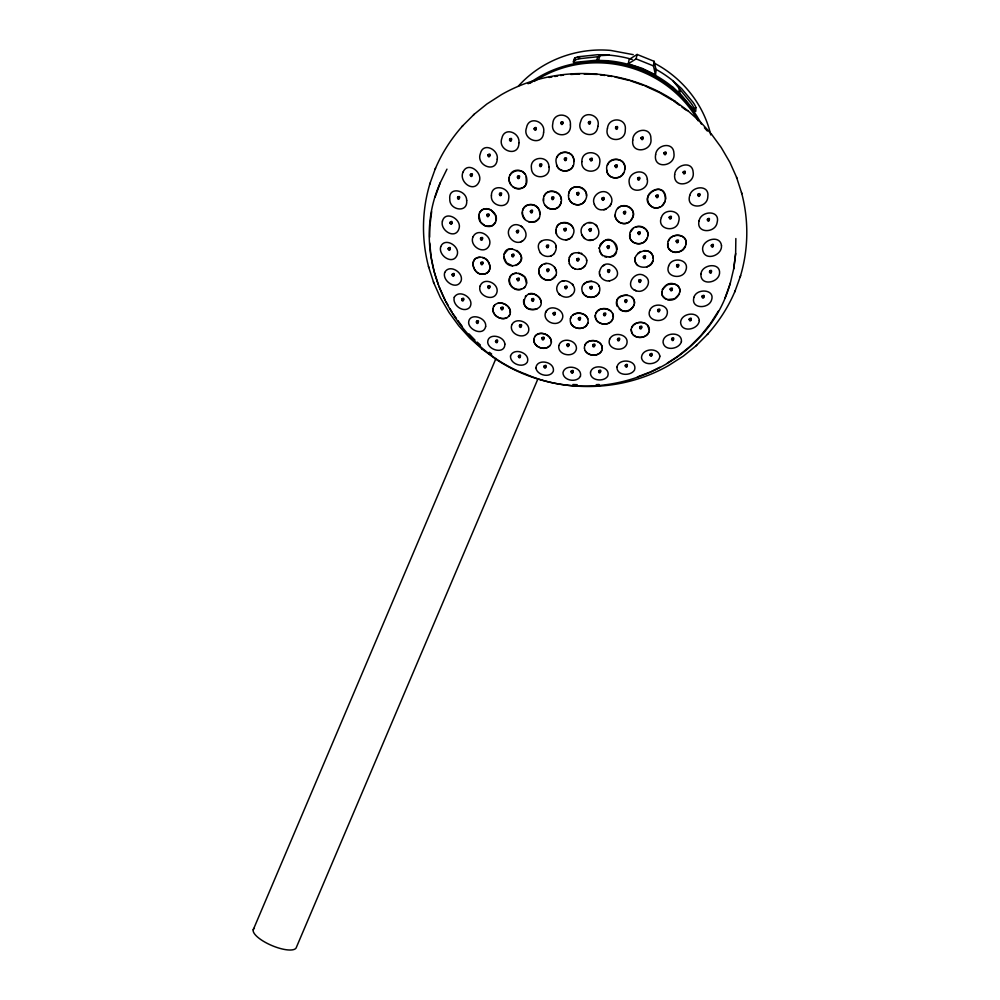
<?xml version="1.0" encoding="UTF-8"?>
<svg xmlns="http://www.w3.org/2000/svg" width="1000" height="1000" viewBox="0 0 1000 1000"><rect width="100%" height="100%" fill="white"/><g stroke="black" fill="none" stroke-linecap="round" stroke-linejoin="round"><path stroke-width="1.5" d="M665.812 199.025C665.312 177.225 634.775 198.038 653.162 207.463C671.4 211.762 667.688 180.138 651.188 191.838M543.538 200.938C541.763 185.7 566.475 190.45 560.538 204.013C556.862 213.7 541.525 208.4 543.55 198.538M509.375 177.488C506.6 190.3 528.575 193.363 526.775 179.125C525.675 163.85 501.925 171.5 511.025 184.625M429.663 237.162L429.812 226.513L431.65 211.663M606.775 170.138C604.55 156.95 627.013 155.262 624.738 169.475C624.175 179.938 607.5 181.012 606.775 170.138C607.2 179.1 620.487 180.863 623.675 172.7M573.862 161.462C575.188 172.525 557.5 174.65 556.362 163.475C552.775 150.412 574.637 147.875 573.862 161.513M624.738 169.475C626.925 158.988 610.612 154.913 607.463 165.212M655.037 68.838A111.325 105.062 13.6 0 1 673.037 80.875L681.575 88.588L693.112 102.375A5.55 0.938 56.1 0 1 695.888 107.625L695.763 111.3A5.5 0.938 56.1 0 1 693.487 109.575L681.112 94.725L672.438 86.9A113.162 106.8 13.6 0 0 607.688 60.725L595.887 60.275L577.337 62.112A5.5 1.238 -11.1 0 1 573.162 61.95L574.7 58.137A5.775 1.3 -11.1 0 1 578.362 56.75L597.725 54.7L609.338 55.138A111.325 105.062 13.6 0 1 632.212 59.438M693.938 111.112L694.038 108.663A5.537 0.95 56.1 0 0 691.263 103.413L673.037 80.875M678.838 93.812L679.3 87.662M679.638 94.575L680.013 89.95M587.888 322.863C590.712 310.413 567.175 309.85 570.6 322.638C573.138 329.963 585.487 330.625 587.888 322.863C585.487 330.6 573.138 330 570.6 322.638M523.737 299.6C521.138 313.412 547.337 312.25 539.9 298.4C524.562 281.212 515.325 314.713 537 309.05M634.462 303.3C635.025 290.287 611.562 294.5 617.275 306.5M516.788 250.438C530.925 260.512 508.688 274.325 504.062 258.738C501.887 237.413 534.4 256.212 515.862 265.512M735.638 253.525L733.75 268.612L730.2 283.625L725.037 297.925M733.75 268.85L735.638 253.775L735.85 238.538M635.3 257.475C632.225 270.038 653.763 270.538 653.275 258.438C652.087 242.625 626.388 254.575 637.775 265.525M538.825 209.45C534.938 200.475 519.987 204.788 522.587 214.6M522.463 212C520.5 223.625 540.225 226.388 540 214.05C540.75 204.363 525.175 200.362 522.663 210.45M568.525 195.6C568.55 180.275 592.863 187.425 585.2 200.413C581.087 208.5 567.812 204.525 568.525 195.525M630.712 220.662C625.05 227.463 612.7 221.4 615.5 212.662C618.663 198.837 640.438 208.487 631.35 219.812M633.1 216.025C635.45 207.475 623.288 201.962 617.85 208.525M655.462 74.825L656.15 70.25L654.163 61.337L637.125 54.45L629.237 59.363L628.2 63.812L642.225 68.375L655.462 74.825L653.45 65.9L654.163 61.337M628.2 63.812L636.1 58.888L637.125 54.45M430.1 183.137C421.712 210.413 421.337 240.012 428.812 267.538M740.188 276.9C748.575 249.625 748.95 220.025 741.488 192.5M730.2 283.375L730.263 283.137C707.062 367.238 603.475 408.288 525.8 374.162C451.95 346.912 407.188 256.137 440.35 182.6M526.225 183.538L526.213 176.7M594.375 204.45C599.375 217.025 617.962 205.075 609.913 195.05C603.85 186.562 590 195.375 594.425 204.55M478.85 215.287C481.112 202.188 500.775 211.4 495.5 222.188C491.175 231.525 477.038 224.312 478.85 215.287L480.588 222.138L484.95 225.8M561.15 201.725C560.513 209.55 549.375 211.962 545.275 205.413M556.538 234.025C551.7 215.362 582.575 222.5 571.55 237.15M599.125 248.3C611.3 221.225 629.8 265.625 602.238 255.263M629.763 234.488C631.138 220.475 654.575 227.162 646.338 239.513C642.075 247.288 628.312 243.688 629.763 234.488C628.263 244.762 644.175 247.162 647.25 237.9M667.725 243.637C668.5 231.3 690.387 233.312 685.45 246.075C682.638 255.125 666.45 254.163 667.725 243.637C666.875 248.9 672.225 253.4 677.288 252.288M550.8 279.775C542.362 283.012 533.9 270.45 542.075 264.9C549.312 259.625 560.712 269.325 554.888 276.988M540.525 253.025C529.3 234.587 565.087 236.025 554.175 253.663M568.812 260.988C568.812 244.788 595.538 255.562 583.875 267.075M599.438 271.962C604.438 251.912 630.5 275.538 609.388 280.863M582.425 291.913C585.225 299.837 598.713 298.888 599.75 290.312C601.112 277.538 577.9 279.137 582.413 291.887M666.825 299.325C655.975 295.6 664.887 280.4 674.188 283.975C686.35 287.162 676.575 304.113 666.775 299.3M526.575 283.225C524.925 293.725 508.225 289.788 509.113 280.1C509.888 268.788 528.212 272.875 526.575 283.225L524.7 277L518.8 273.312M545.6 312.312C542.225 320.887 555.513 327.35 561.138 320.737C568.362 311.35 550.212 302.113 545.6 312.312L546.7 310.587M595.312 315.45C597.05 302.75 619.663 309.85 611.625 320.925C606.812 327 594.65 323.8 595.312 315.45C594.575 324.7 609.263 327.275 612.737 319.137M631.2 329.475C632.45 318.65 652.7 320.938 648.85 332.225C645.625 340.138 630.75 338.8 631.2 329.487L631.987 333.338M492.925 308.738C495.163 297.525 513.95 304.713 509.787 314.738C505.562 322.675 492 317.213 492.925 308.738C492.438 315.725 501.125 320.875 507.15 317.613M534.612 336.975C540.288 327.088 558.6 339.513 548.25 347.088C541.95 351.188 530.688 344.538 534.637 336.938M584.425 348.212C585.588 356.975 600.775 357.675 602.288 348.775C602.863 338.525 584.038 337.562 584.425 348.162M596.45 60.963L597.837 56.737L600 55.613L609.338 55.138M598.15 61.2L600 55.613M435.075 169.363C441.725 153.3 451.325 138.525 462.887 125.588M707.4 334.45C718.975 321.512 728.562 306.737 735.212 290.675M429.637 184.438L435.538 168.075M435.075 197.125L440.238 182.825L446.962 169.15M734.75 291.962L740.65 275.6M574.025 62.638L574.7 58.137L574.85 60.487M568.85 193.2C571.013 182.987 587.15 185.613 586.425 195.825M633.025 216.55L630.675 220.712M652.987 260.65L650.688 264.625L646.612 267.113M253.212 929.8L495.975 358.45M537.962 378.775L296.413 947.262A23.325 7.612 23 0 1 270.2 944.812A23.325 7.612 23 0 1 254.425 928.15M504 254.338L508.013 249.575L512.388 248.888M634.3 304.688C624.35 324.575 604.263 294.387 627.575 295.212M570.45 318.625L571.275 316.75M665.188 201.4L662.262 205.45M718.388 311.1L710.288 323.775L700.837 335.588L689.925 346.512L677.85 356.262L667.35 363.038M556.85 157.613C559.85 148.812 573.75 151.3 573.875 160.588M573.2 165.512C570.638 173.188 558.913 172.712 556.725 165.025M685.45 246.062L682.575 249.95L678.175 252.188M609.85 206.238L611.038 204.15M668.337 241.388C671.15 232.387 687.312 233.287 686.05 243.825M630.375 232.237L633.225 228.45M509.988 175.162C512.362 168.663 521.9 168.663 525.087 174.462M526.125 183.9C524.125 189.35 516.587 190.55 512.625 186.513M544.163 196.238C547.35 187.775 560.737 190.5 561.163 199.338M599.7 245.55L600.7 243.85M616.45 251.762L613.638 255.387L609.338 257.2M662.275 289.587L667.138 284.7L673.388 283.888M556.6 227.575C559.362 220.425 570.562 220.963 573.075 228.05M679.475 293.962L674.613 298.837L667.55 299.587M569.362 257.512L569.825 256.75M585.075 265.763L582.413 268.125M479.438 213.137C481.2 208.75 486.938 207.45 490.788 209.85M495.5 222.175L492.762 225.463L486.337 226.363M599.2 292.375C596.3 299.088 585.662 298.925 582.6 292.438M539.338 268.188L542.075 264.9M551.625 279.462L555.85 275.413M595.862 313.463C598.538 307.762 607.1 306.913 611.275 311.413M631.725 327.525C634.125 322.587 640.888 320.962 645.562 323.525M648.838 332.238C646.075 338.088 636.962 339.3 632.788 334.387M584.862 345.075C588.513 337.488 602.6 339.975 602.288 348.775M601.775 350.625C598.587 356.812 588.612 356.488 585.175 350.7M508.713 316.363L509.787 314.738M493.45 306.837L494.525 305.225M585.2 200.413C581.888 206.925 571.325 205.987 569.225 199.025M538.812 218.475L535.588 221.55L528.888 221.962M525.925 295.8L525.337 296.475M650.562 192.512C642.862 198.825 651.3 212.05 660.188 206.838M462.025 126.45L474.288 114.175L486.9 103.987L501.45 94.65C554.412 64.15 623.825 67.1 674.562 100.913L674.95 101.2M473.462 114.987L474.288 114.175M518.375 86.137C541.312 60.512 576.638 47.325 610.763 50.438L633.237 54.65M495.337 358.837L495.737 359.125C546.462 392.938 615.887 395.887 668.838 365.387L683.388 356.05L696.012 345.863L708.275 333.587M696.012 345.863L696.825 345.05M584.3 224.75C594.312 215.963 605.825 234.938 593.513 239.662C584.562 243.912 576.112 230.387 584.538 224.513M600.862 243.575L604.025 241.075M556 229.788C554.55 238.275 566.775 243.688 571.95 236.762M571.487 254.688L572.95 253.625M541.8 240.75L540.188 242.262M554.35 253.487C550.8 257.863 543.513 257.213 540.288 252.775M583.575 284.312L587.2 281.737L591.8 281.163M522.575 240.963C532.712 233.8 518.05 218.212 510.188 227.525C504.038 235 514.725 246.363 522.575 240.963L520.588 241.938M554.725 277.25C549.487 283.637 537.663 278.5 538.775 270.262M571.213 295.587C582.2 287.413 563.45 273.612 557.625 285.113C553.375 293.05 565.013 300.775 571.45 295.375M523.325 288.363L524.925 287M535.312 335.913C540.538 330.5 551.763 334.625 551.375 342.4M549.812 345.825C544.575 351.213 533.387 347.1 533.75 339.338M637.612 253.5L640.65 251.488M572.638 315.163C577.288 311.163 585.588 313 587.737 318.85M604.812 264.938L602.788 266.075M694.038 108.663L695.888 107.625M570.3 238.35L566.05 239.975M583.225 267.688L580.763 268.888M581.613 268.562C577.1 270.7 571.038 268.325 569.325 263.587M550.737 256.025L551.613 255.575M650.713 371.838L659.788 367.238M628.8 222.225C623.325 225.963 614.938 221.8 615.188 215.012M483.475 274.075C494.613 273.113 489.738 256.425 480.163 257.262C467.938 257.375 473.2 275.938 483.525 274.062M484.913 273.9C493.562 271.488 490.012 258.875 482.425 257.587M528.013 83.725L532.087 82.163M637.425 376.9L649.513 372.275M635.275 227.188C641 224.112 648.938 228.962 647.85 235.65M528.737 294.3C534.175 292.413 540.9 296.613 541.2 302.462M606.038 209.237L603.85 209.862M604.55 240.775C610.363 237.963 618.013 243.038 617.038 249.575M593.513 239.662L588.9 240.275M578.962 269.325L579.862 269.1M564.275 280.812L562.038 281.3M575.212 60.138A5.375 1.212 -11.1 0 1 578.9 58.75L597.837 56.737M544.625 263.812L546.287 263.463M516.512 273.113C503.512 273.725 510.337 293.438 521.362 289.275M549 77.45L551.9 76.975M554.8 76.5L557.7 76.025M560.6 75.55L563.5 75.075M498.013 303.212C503.837 301.762 510.737 306.613 510.312 312.838M480.163 257.262C468.45 257.275 472.675 274.988 482.738 274.137M570.837 74.475L579.675 73.925M596.2 384.675L599.113 384.5M600.875 61.062L607.688 60.725M609.725 280.85C604.412 281.837 598.737 277.25 599.425 271.712M591.175 222.75L588.825 222.763M578.263 252.463L579.188 252.587M584.113 73.95L597.413 74.45M572.85 384.525L577.225 384.688M644.1 250.588C648.35 250.1 653.337 253.663 653.275 258.438M600.35 74.85L604.763 75.462M607.7 75.862L612.1 76.475M636.15 290.75C644.75 294.225 653.587 281.388 644.862 276.062C634.975 268.962 623.45 286.7 636.138 290.75L634.05 289.8M512.612 265.887L506.388 262.762L503.738 256.512M604.7 256.725L606.663 257.175M615.013 77.025L629.438 80.487M574.362 268.688L575.262 268.925M630.837 80.975L643.438 85.35M674.188 283.975C677.725 284.775 680.475 288.188 680.037 291.863M636.1 58.888L653.45 65.9M644.837 85.838L659.613 92.688L672.312 100.188M581 253.062L581.812 253.525M573.55 268.238L572.325 267.55M654.488 63.25C682.188 77.787 703.763 104.262 710.763 134.925M619.212 308.975C626.688 316.125 640.413 304.337 631.7 297.113M520.5 225.712L522.5 227.025M491.45 210.35L495.5 215.325L496.087 220M687.812 110.65L700.55 122.075L711.55 134.25L721.162 147.425L729.887 162.35L736.513 177.15L741.85 193.663M428.438 266.375L433.775 282.887L440.4 297.688L449.125 312.613L458.75 325.788L469.738 337.962L482.488 349.387M674.562 100.913L688.312 111.013M673.587 100.938L679.513 105.288M681.875 107.025L686.625 110.5M489.338 352.312L491.675 354.038M481.975 349.025L495.737 359.125M665.438 298.75L662.45 295.75L661.712 291.675M474.988 340.15L468.988 333.938M477.137 342.088L480.363 345M599.425 250.987L602.65 255.637M558.675 293.725L560.363 295.275M597.15 226.125L595.475 224.488M584.6 238.538L581.75 234.913M580.125 58.487L578.362 56.75L578.9 58.75M672.438 86.9L677.013 91.838M704.425 127.788L707.35 131.025M647.312 324.825L649.375 330.288M456.438 318.512L453.062 313.9M458.025 320.688L462.238 326.463M524.938 219.363L522.663 215.125M598.737 285.675L599.138 286.438M572.587 284.175L573.275 285.238M600.962 254.088L599.113 247.75M554.538 267.062L556.362 271.15M446 301.737L448.363 305.788M449.925 308.5L452.287 312.55M438.888 286.212L445.225 300.387M539.237 210.5L540 214.05M612.513 313.175L613.275 317.15M438.413 284.75L434.125 271.525L431.062 256.712L429.738 243.025M736.513 177.15L736.862 178.263M433.425 281.775L433.775 282.887M599.475 273.888L600.125 275.975M569.45 264.025L568.787 259.65M555.7 245.95L556.05 247.188M586.538 259.887L586.55 260.775M529.9 82.888A113.45 107.075 13.6 0 1 701.363 124.075M534.212 81.463A112.137 105.838 13.6 0 1 698.175 120.838M616.95 367.113C616.65 375.875 630.712 376.388 634.487 370.1C637.938 360.012 618.75 357.438 616.95 367.113M491.413 195.763C490.288 206.188 507.938 210.175 508.713 198.463C510.95 187.013 491.012 182.638 491.413 195.763M466.675 200.512C468.038 213.65 449.125 210.087 449.787 199.088C448.288 185.9 466.887 190.162 466.675 200.512M504.862 344.1C505.1 354.475 488.7 350.487 487.7 342.425C487.6 332.463 504.212 335.675 504.862 344.1M647.325 179.262C649.5 190.6 630.538 195.238 629.212 182.9C627.1 171.675 645.938 166.825 647.325 179.262M549 166.9C551.038 179.112 531.725 180.375 531.425 168.275C529.425 156.2 548.7 154.662 549 166.9M674.663 174.675C673.1 189.425 695.325 184.775 693.162 172.275C692.487 160 675.05 164.788 674.663 174.675M581.888 161.612C580.35 173.3 599 174.812 599.688 163.125C602.312 150.438 581.475 148.675 581.888 161.612M570.413 124.963C571.763 139.338 549.663 137.037 552.812 123.525C553.4 111.263 571.6 112.975 570.413 124.963M700.95 273.975C700 286.238 718.525 283.263 719.562 273.3C720.562 261.875 701.775 264.312 700.95 273.975M449.963 223.025C451.8 227.213 453.162 219.775 449.963 223.025M450.15 222.237C451.987 226.425 453.363 218.988 450.15 222.237M495.5 341.463C497.337 345.65 498.713 338.212 495.5 341.463M495.7 340.662C497.537 344.862 498.9 337.425 495.7 340.662M534.163 129.037C536 133.238 537.375 125.8 534.163 129.037M534.362 128.25C536.2 132.45 537.562 125.013 534.362 128.25M625.25 365.913C627.087 370.1 628.45 362.675 625.25 365.913M625.438 365.125C627.275 369.312 628.65 361.875 625.438 365.125M663.913 153.5C665.75 157.688 667.113 150.25 663.913 153.5M664.1 152.713C665.938 156.9 667.312 149.462 664.1 152.713M709.45 271.925C711.287 276.125 712.663 268.688 709.45 271.925M709.65 271.137C711.488 275.338 712.85 267.9 709.65 271.137M442.425 221.075C439.75 230.588 455.688 240.25 459.1 228.388C461.863 219.25 445.45 209.963 442.425 221.075M510.513 355.925C509.812 363.65 522.663 368.663 527.212 362.312C531.025 353.25 513.9 346.8 510.513 355.925M659.85 356.138C659.362 364.725 643.325 366.825 641.513 357.938C641.35 348.4 658.288 346.863 659.85 356.138M655.612 154.688C652.913 169.9 676 166.55 673.938 153.363C673.65 141.137 656.438 144.525 655.612 154.688M543.6 132.275C543.1 147.1 521.825 140.075 526.5 127.8C528.562 115.275 545.95 121.275 543.6 132.275M440.7 246.725C438 255.75 453.225 265.75 457.225 254.775C460.05 245.963 444.538 236.762 440.7 246.725M448.175 249C449.787 253.275 451.55 245.925 448.175 249M448.363 248.212C449.975 252.488 451.737 245.138 448.363 248.212M509.5 139.925C511.1 144.188 512.875 136.838 509.5 139.925M509.688 139.125C511.3 143.4 513.062 136.05 509.688 139.125M518.4 356.5C520.013 360.775 521.775 353.425 518.4 356.5M518.587 355.712C520.2 359.988 521.962 352.638 518.587 355.712M641.05 138.338C642.663 142.613 644.425 135.262 641.05 138.338M641.237 137.55C642.85 141.825 644.613 134.475 641.237 137.55M649.95 354.925C651.562 359.2 653.325 351.85 649.95 354.925M650.138 354.137C651.75 358.4 653.512 351.05 650.138 354.137M711.275 245.837C712.887 250.113 714.65 242.763 711.275 245.837M711.462 245.05C713.075 249.325 714.837 241.975 711.462 245.05M721.488 245.5C722.387 255.763 704.362 261.85 702.638 249.713C701.587 239.725 719.912 234.175 721.488 245.5M518.95 142.725C518.987 158.125 497.15 150.825 501.863 138.3C504.275 126.388 520.15 132.613 518.95 142.725M632.762 140.075C630.65 154.812 652.987 151.575 650.913 138.688C651.213 125.887 632.625 128.912 632.762 140.075M535.875 367.912C536.987 375.225 549.8 378.387 553.3 371.388C555.375 361.812 537.013 357.875 535.875 367.912M511.688 255.525C513.25 260.012 515.288 252.413 511.688 255.525M511.875 254.737C513.438 259.225 515.475 251.625 511.875 254.737M530.363 211.562C531.925 216.05 533.962 208.45 530.363 211.562M530.55 210.775C532.112 215.263 534.15 207.662 530.55 210.775M531.562 299.988C533.125 304.462 535.163 296.875 531.562 299.988M531.75 299.188C533.312 303.675 535.35 296.075 531.75 299.188M576.663 193.85C578.212 198.337 580.262 190.738 576.663 193.85M576.85 193.062C578.413 197.55 580.45 189.95 576.85 193.062M578.35 318.888C579.913 323.375 581.95 315.775 578.35 318.888M578.55 318.1C580.1 322.587 582.15 314.988 578.55 318.1M623.45 212.763C625.013 217.25 627.05 209.65 623.45 212.763M623.638 211.975C625.2 216.462 627.238 208.863 623.638 211.975M624.65 301.188C626.213 305.663 628.25 298.075 624.65 301.188M624.837 300.387C626.4 304.875 628.438 297.275 624.837 300.387M643.325 257.225C644.887 261.712 646.925 254.112 643.325 257.225M643.512 256.438C645.075 260.912 647.113 253.325 643.512 256.438M681.425 341.538C679.438 349.363 664.262 351.6 663.05 342.2C662.975 332.15 682.25 330.913 681.425 341.538M444.688 272.525C442 281.125 456.712 290.963 461.087 281C463.95 272.362 449.188 263.525 444.688 272.525M452.125 274.9C453.512 279.25 455.662 272 452.125 274.9M452.325 274.113C453.7 278.463 455.863 271.212 452.325 274.113M487.887 155.5C489.275 159.838 491.425 152.587 487.887 155.5M488.088 154.7C489.462 159.05 491.625 151.8 488.088 154.7M543.975 366.775C545.363 371.112 547.513 363.875 543.975 366.775M544.163 365.988C545.55 370.325 547.7 363.088 544.163 365.988M615.5 127.95C616.888 132.3 619.038 125.05 615.5 127.95M615.688 127.163C617.075 131.512 619.225 124.262 615.688 127.163M671.587 339.237C672.962 343.575 675.125 336.325 671.587 339.237M671.775 338.438C673.162 342.788 675.312 335.538 671.775 338.438M707.35 219.825C708.725 224.163 710.888 216.925 707.35 219.825M707.537 219.037C708.913 223.375 711.075 216.137 707.537 219.037M699.075 220.863C695.788 233.7 715.525 233.463 717.138 222.488C720.612 209.688 700.875 210.512 699.075 220.863M497.25 159.137C496.362 173.95 475.737 165.413 480.363 153.65C483.062 141.637 498.787 149.537 497.25 159.137M607.475 128.2C603.462 142.213 625.737 143.637 625.275 129.863C627.112 117.5 608.663 116.388 607.475 128.2M580.425 376.3C576.825 383.088 563.188 380.725 562.962 372.788C564.8 363.35 582.638 366.812 580.425 376.3M454.263 297.25C452.062 304.875 463.375 313.562 469.588 307.55C475.65 299.012 459.562 288.275 454.263 297.25M699.3 320.513C698.725 329.725 681.263 333.188 680.6 322.375C681.062 313.062 698.125 310.55 699.3 320.513M470.3 175.087C471.45 179.488 474 172.362 470.3 175.087M470.5 174.3C471.65 178.7 474.188 171.575 470.5 174.3M461.662 299.613C462.812 304.012 465.363 296.887 461.662 299.613M461.863 298.825C463.013 303.225 465.55 296.1 461.863 298.825M588.387 122.788C589.538 127.188 592.087 120.062 588.387 122.788M588.587 122C589.738 126.4 592.275 119.275 588.587 122M571.112 371.825C572.263 376.225 574.812 369.113 571.112 371.825M571.312 371.037C572.463 375.438 575 368.325 571.312 371.037M697.837 195.012C698.988 199.412 701.538 192.288 697.837 195.012M698.037 194.213C699.188 198.625 701.725 191.5 698.037 194.213M689.2 319.525C690.35 323.925 692.9 316.812 689.2 319.525M689.4 318.738C690.55 323.137 693.088 316.025 689.4 318.738M463.05 172.075C458.5 181.688 473.85 193.588 479.075 181.825C483.387 172.662 467.875 160.712 463.05 172.075M689.762 195.425C685.263 209.562 707.725 209.175 707.825 196.513C709.625 184.338 691.912 185.888 689.762 195.425M597.863 126.4C596.45 140.875 575.188 134.125 580.725 121.475C583.6 109.362 601.175 114.913 597.863 126.4M661.388 217.463C656.25 229.638 676.538 233.275 678.675 221.55C682.275 210.225 664.425 207.362 661.388 217.463M668.637 265.975C664.25 277.137 682.625 280.45 685.812 270.438C690.188 259.288 671.825 256 668.637 265.975M457.512 197.838C458.425 202.288 461.35 195.3 457.512 197.838M457.7 197.05C458.612 201.488 461.538 194.513 457.7 197.05M473.075 236.713C468.787 245.975 484.225 255.588 489.162 245.7C493.45 236.438 478.013 226.863 473.075 236.713M480.462 238.787C481.413 243.412 484.45 236.15 480.462 238.787M480.65 238C481.6 242.625 484.65 235.362 480.65 238M486.812 215.225C487.762 219.85 490.8 212.587 486.812 215.225M487 214.438C487.95 219.062 491 211.8 487 214.438M480.788 263.263C481.737 267.9 484.787 260.625 480.788 263.263M480.975 262.475C481.938 267.1 484.975 259.837 480.975 262.475M499.412 194.188C500.363 198.812 503.4 191.55 499.412 194.188M499.6 193.4C500.55 198.025 503.587 190.763 499.6 193.4M476.375 322.025C477.287 326.475 480.213 319.5 476.375 322.025M476.562 321.238C477.475 325.688 480.4 318.712 476.562 321.238M487.788 287C488.738 291.625 491.775 284.363 487.788 287M487.975 286.212C488.925 290.837 491.962 283.575 487.975 286.212M517.4 177.113C518.35 181.737 521.388 174.475 517.4 177.113M517.587 176.325C518.538 180.95 521.587 173.688 517.587 176.325M516.425 231.525C517.375 236.15 520.413 228.888 516.425 231.525M516.613 230.738C517.562 235.362 520.612 228.1 516.613 230.738M500.962 308.363C501.912 313 504.95 305.738 500.962 308.363M501.15 307.575C502.1 312.213 505.138 304.938 501.15 307.575M539.55 165.162C540.5 169.788 543.55 162.525 539.55 165.162M539.738 164.363C540.688 169 543.737 161.737 539.738 164.363M517.075 279.375C518.025 284 521.062 276.737 517.075 279.375M517.263 278.587C518.212 283.212 521.25 275.95 517.263 278.587M560.913 123.062C561.825 127.513 564.75 120.525 560.913 123.062M561.1 122.275C562.013 126.725 564.938 119.738 561.1 122.275M551.587 198.15C552.537 202.775 555.575 195.512 551.587 198.15M551.775 197.35C552.725 201.988 555.775 194.725 551.775 197.35M519.412 325.913C520.363 330.538 523.413 323.275 519.412 325.913M519.612 325.125C520.562 329.75 523.6 322.488 519.612 325.125M564.362 159.137C565.312 163.775 568.362 156.512 564.362 159.137M564.55 158.35C565.5 162.987 568.55 155.712 564.55 158.35M546.413 246.275C547.362 250.9 550.4 243.637 546.413 246.275M546.6 245.487C547.55 250.113 550.6 242.85 546.6 245.487M546.737 270.2C547.688 274.825 550.725 267.562 546.737 270.2M546.925 269.413C547.875 274.037 550.925 266.775 546.925 269.413M563.987 229.587C564.938 234.213 567.987 226.95 563.987 229.587M564.175 228.8C565.125 233.425 568.175 226.163 564.175 228.8M542.087 337.65C543.05 342.275 546.087 335.012 542.087 337.65M590.325 158.688C591.275 163.312 594.325 156.05 590.325 158.688M541.9 338.438C542.85 343.075 545.9 335.8 541.9 338.438M590.138 159.475C591.087 164.1 594.125 156.838 590.138 159.475M553.15 313.663C554.1 318.3 557.15 311.038 553.15 313.663M553.337 312.875C554.288 317.512 557.337 310.238 553.337 312.875M564.775 287.35C565.725 291.975 568.763 284.713 564.775 287.35M564.963 286.562C565.913 291.188 568.962 283.925 564.963 286.562M576.925 258.837C577.875 263.463 580.925 256.2 576.925 258.837M576.737 259.625C577.688 264.262 580.725 256.988 576.737 259.625M589.175 229.913C590.125 234.537 593.175 227.275 589.175 229.913M589.375 229.125C590.325 233.75 593.362 226.488 589.375 229.125M601.962 198.787C602.913 203.425 605.95 196.163 601.962 198.787M602.15 198C603.1 202.638 606.15 195.375 602.15 198M566.888 345.1C567.837 349.725 570.875 342.463 566.888 345.1M567.075 344.312C568.025 348.938 571.075 341.675 567.075 344.312M615.112 166.137C616.062 170.763 619.113 163.5 615.112 166.137M615.312 165.338C616.263 169.975 619.3 162.712 615.312 165.338M589.963 287.675C590.913 292.3 593.962 285.038 589.963 287.675M590.15 286.887C591.1 291.512 594.15 284.25 590.15 286.887M607.225 247.062C608.175 251.688 611.213 244.425 607.225 247.062M607.413 246.262C608.362 250.9 611.4 243.637 607.413 246.262M607.737 270.188C608.688 274.825 611.725 267.562 607.737 270.188M607.537 270.988C608.488 275.613 611.538 268.35 607.537 270.988M592.85 344.637C593.8 349.275 596.85 342 592.85 344.637M637.8 177.875C638.75 182.5 641.787 175.238 637.8 177.875M592.663 345.425C593.612 350.062 596.65 342.8 592.663 345.425M637.6 178.663C638.55 183.287 641.6 176.025 637.6 178.663M603.525 314.312C604.475 318.95 607.525 311.675 603.525 314.312M603.725 313.525C604.675 318.15 607.712 310.887 603.725 313.525M598.638 371.45C599.55 375.887 602.475 368.913 598.638 371.45M598.837 370.662C599.75 375.1 602.675 368.125 598.837 370.662M638.237 232.3C639.188 236.925 642.225 229.662 638.237 232.3M638.038 233.088C638.987 237.712 642.038 230.45 638.038 233.088M617.463 339.412C618.413 344.038 621.462 336.775 617.463 339.412M617.663 338.625C618.612 343.25 621.65 335.988 617.663 338.625M656.062 196.2C657.013 200.837 660.062 193.575 656.062 196.2M656.25 195.413C657.2 200.05 660.25 192.787 656.25 195.413M638.688 280.938C639.637 285.562 642.688 278.3 638.688 280.938M638.888 280.15C639.837 284.775 642.875 277.512 638.888 280.15M639.625 327.463C640.575 332.088 643.612 324.825 639.625 327.463M639.812 326.675C640.763 331.3 643.812 324.038 639.812 326.675M669.237 217.575C670.188 222.2 673.238 214.938 669.237 217.575M669.425 216.788C670.375 221.412 673.425 214.15 669.425 216.788M683.188 172.475C684.1 176.925 687.025 169.95 683.188 172.475M683.375 171.688C684.287 176.137 687.212 169.163 683.375 171.688M649.688 310.575C645.85 321.087 663.525 324.325 666.862 315.038C670.662 304.55 653.037 301.288 649.688 310.575M657.613 310.387C658.562 315.012 661.612 307.75 657.613 310.387M657.8 309.6C658.75 314.225 661.8 306.962 657.8 309.6M676.225 241.312C677.175 245.938 680.225 238.675 676.225 241.312M676.425 240.512C677.375 245.15 680.413 237.887 676.425 240.512M670.212 289.35C671.162 293.975 674.212 286.712 670.212 289.35M670.4 288.562C671.35 293.188 674.4 285.925 670.4 288.562M676.562 265.788C677.513 270.413 680.562 263.15 676.562 265.788M676.75 265C677.7 269.625 680.75 262.362 676.75 265M693.988 297.238C690.25 309.05 708.763 309.337 711.575 299.962C715.288 289.062 696.5 288.137 693.988 297.238M702.237 295.887C703.15 300.325 706.075 293.35 702.237 295.887M702.05 296.675C702.962 301.112 705.888 294.137 702.05 296.675M480.1 286.075C476.863 295.95 494.938 302.875 497.088 291.663C498.413 282.762 483.413 276.725 480.1 286.075M485.637 326.662C483.5 336.062 469.338 330.425 468.625 322.912C468.575 311.925 487.188 317.25 485.637 326.662M511.838 324.675C508.375 333.713 523.812 340.55 528.312 332C531.8 322.912 516.325 316.15 511.838 324.675M558.837 345.637C557.112 355.45 574.675 358.65 576.438 348.75C576.938 339.6 561.3 336.712 558.837 345.637M609.612 339.3C606.125 349.162 623.025 353.1 626.638 344.375C630.112 334.475 613.25 330.625 609.612 339.3M590.538 372.038C589.275 380.613 603.725 382.512 607.675 376.238C611.275 366.75 593.075 362.962 590.538 372.038"/></g></svg>
